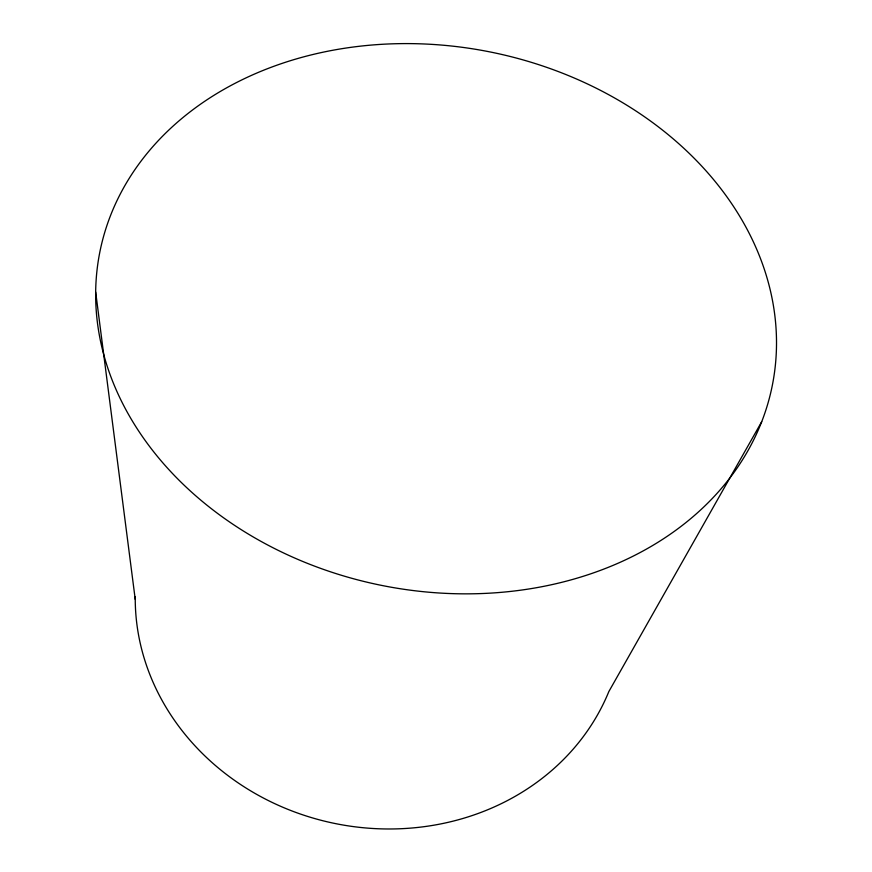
<?xml version="1.0" encoding="UTF-8"?>
<svg xmlns="http://www.w3.org/2000/svg" width="872" height="872" viewBox="0 0 872 872"><rect width="100%" height="100%" fill="white"/><g stroke="black" fill="none" stroke-linecap="round" stroke-linejoin="round"><path stroke-width="1.31" d="M761.703 421.721A342.783 272.184 11.1 0 1 187.262 488.157A342.783 272.184 11.1 0 1 359.275 46.281A342.783 272.184 11.1 0 1 761.703 421.721L608.841 691.572A245.076 220.725 11.1 0 1 335.916 823.691A245.076 220.725 11.1 0 1 135.247 596.731M95.669 292.033L135.247 599.446"/></g></svg>
